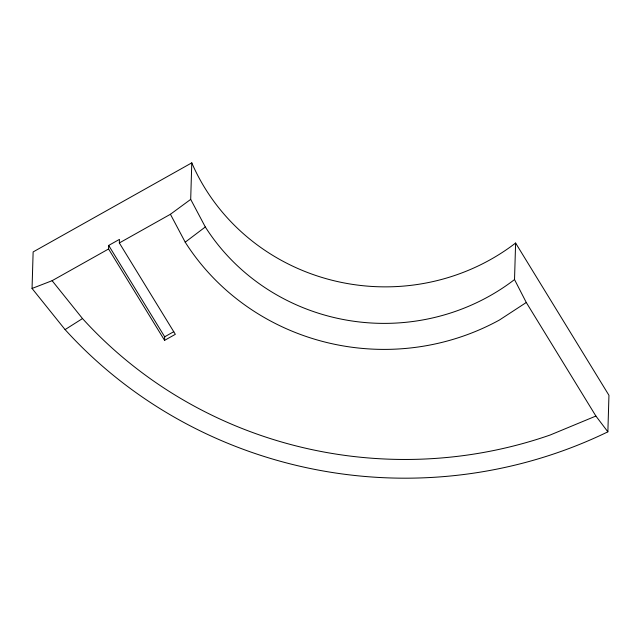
<?xml version="1.0" encoding="UTF-8"?>
<svg xmlns="http://www.w3.org/2000/svg" width="641" height="641" viewBox="0 0 641 641"><rect width="100%" height="100%" fill="white"/><g stroke="black" fill="none" stroke-linecap="round" stroke-linejoin="round"><path stroke-width="0.96" d="M32.05 288.458L33.132 251.929L191.779 162.854A208.918 200.216 1.7 0 0 515.612 243.035L608.95 395.305L607.868 431.834A449.613 430.88 1.7 0 1 65.078 329.602L32.05 288.458L52.113 280.694L108.577 248.988L108.682 245.431L119.442 239.389L119.338 242.955L175.338 334.314L164.585 340.355L108.577 248.988M164.585 340.355L164.689 336.789L108.682 245.431M607.868 431.834L595.898 416.049L526.285 302.496L514.523 279.564A208.918 200.216 1.7 0 1 205.312 226.97L190.697 199.383L191.779 162.854M514.523 279.564L515.612 243.035M190.697 199.383L170.426 214.27L185.209 242.178L205.312 226.97M526.285 302.496L499.475 319.995A232.346 222.659 1.7 0 1 185.209 242.178M65.078 329.602L82.505 318.561A426.361 408.589 1.7 0 0 550.17 435.015L595.898 416.049M119.338 242.955L170.426 214.27M164.689 336.789L173.791 331.677M52.113 280.694L82.505 318.561"/></g></svg>
